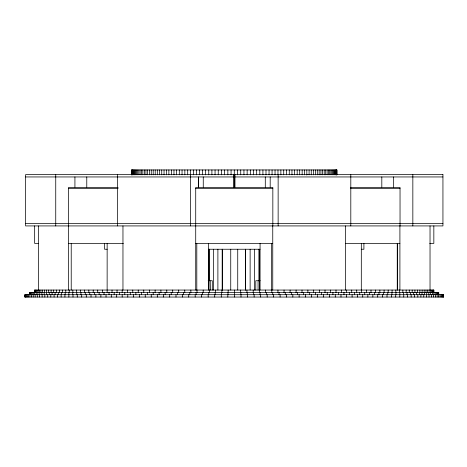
<?xml version="1.0" encoding="UTF-8"?>
<svg xmlns="http://www.w3.org/2000/svg" width="467" height="467" viewBox="0 0 467 467"><rect width="100%" height="100%" fill="white"/><g stroke="black" fill="none" stroke-linecap="round" stroke-linejoin="round"><path stroke-width="0.7" d="M25.615 176.952L442.938 176.952M118.151 187.442L68.521 187.442L68.526 225.923M350.402 187.442L400.038 187.442L400.038 225.923M68.521 188.61L118.151 188.61M195.72 188.61L272.839 188.61M350.402 188.61L400.038 188.61M25.615 223.588L442.938 223.588M38.58 243.412L34.663 243.412L34.663 225.923M68.585 243.412L123.376 243.412M195.72 243.412L272.757 243.412M345.428 243.412L399.91 243.412M429.728 243.412L433.837 243.412L433.837 225.923M107.165 249.244L104.579 249.244L104.579 243.412M208.399 249.244L260.072 249.244M361.306 249.244L363.91 249.244L363.91 243.412M208.165 280.725L212.298 280.725L212.298 290.048M260.131 280.725L255.788 280.725L255.788 290.048M210.214 280.906L210.407 290.048M443.551 294.712L443.539 297.047M443.247 294.712L443.247 297.047M442.739 294.712L442.739 297.047M442.021 294.712L442.021 297.047M441.099 294.712L441.099 297.047M439.972 294.712L439.972 297.047M438.752 294.712L438.752 292.383L29.719 292.383L29.719 294.712M438.659 292.383L438.659 294.712M438.647 294.712L438.647 297.047M438.361 292.383L438.361 294.712M437.859 292.383L437.859 294.712M437.165 292.383L437.118 297.047M436.26 292.383L436.26 294.712M435.384 294.712L435.384 297.047M435.162 292.383L435.162 294.712M433.866 294.712L433.855 290.048L34.616 290.048L34.686 294.712M433.761 290.048L433.75 292.716M433.469 290.048L433.469 292.716M433.458 294.712L433.458 297.047M432.985 290.048L432.985 292.716M432.372 292.383L432.372 294.712M432.302 290.048L432.302 292.716M431.426 290.048L431.426 292.716M431.333 294.712L431.333 297.047M430.679 292.383L430.679 294.712M430.352 290.048L430.352 292.716M430.031 225.923L430.031 290.048M429.085 290.048L429.085 292.716M429.01 294.712L429.01 297.047M428.799 292.383L428.799 294.712M427.626 290.048L427.626 292.716M426.721 292.383L426.721 294.712M426.499 294.712L426.499 297.047M425.98 290.048L425.98 292.716M424.456 292.383L424.456 294.712M424.141 290.048L424.141 292.716M423.797 294.712L423.797 297.047M422.11 290.048L422.11 292.716M422.005 292.383L422.005 294.712M420.907 294.712L420.907 297.047M419.903 290.048L419.903 292.716M419.366 292.383L419.366 294.712M417.837 294.712L417.837 297.047M417.504 290.048L417.504 292.716M416.541 292.383L416.541 294.712M414.929 290.048L414.929 292.716M414.579 294.712L414.579 297.047M413.54 292.383L413.54 294.712M412.84 174.617L412.84 225.923M412.174 290.048L412.174 292.716M411.147 294.712L411.147 297.047M410.365 292.383L410.365 294.712M409.25 290.048L409.25 292.716M407.539 294.712L407.539 297.047M407.008 292.383L407.008 294.712M406.144 290.048L406.144 292.716M403.762 294.712L403.762 297.047M403.488 292.383L403.488 294.712M402.875 290.048L402.875 292.716M399.91 225.923L399.91 290.048M399.799 292.383L399.816 297.047M399.437 290.048L399.437 292.716M397.335 243.412L397.335 290.048M397.265 243.412L397.265 290.048M395.946 292.383L395.946 294.712M395.835 290.048L395.835 292.716M395.707 294.712L395.707 297.047M393.658 176.952L393.663 187.15M392.07 290.048L392.07 292.716M391.93 292.383L391.93 294.712M391.439 294.712L391.439 297.047M388.153 290.048L388.153 292.716M387.762 292.383L387.762 294.712M387.015 294.712L387.015 297.047M384.084 290.048L384.084 292.716M383.442 292.383L383.442 294.712M382.444 294.712L382.444 297.047M381.813 176.952L381.813 187.15M379.869 290.048L379.869 292.716M378.976 292.383L378.976 294.712M377.721 294.712L377.721 297.047M375.509 290.048L375.509 292.716M374.365 292.383L374.365 294.712M372.859 294.712L372.859 297.047M371.008 290.048L371.008 292.716M369.619 292.383L369.619 294.712M367.862 294.712L367.862 297.047M366.379 290.048L366.379 292.716M364.739 292.383L364.739 294.712M362.731 294.712L362.731 297.047M361.61 290.048L361.61 292.716M361.318 243.412L361.306 290.048M359.724 292.383L359.724 294.712M357.471 294.712L357.471 297.047M356.718 290.048L356.718 292.716M354.593 292.383L354.593 294.712M352.095 294.712L352.095 297.047M351.709 290.048L351.709 292.716M350.805 174.617L350.805 225.923M349.339 292.383L349.339 294.712M346.584 290.048L346.584 292.716M346.602 294.712L346.602 297.047M345.428 225.923L345.428 290.048M343.969 292.383L343.969 294.712M341.342 290.048L341.342 292.716M340.992 294.712L340.992 297.047M338.493 292.383L338.493 294.712M336.882 174.617A4.08 1.751 -18.4 0 1 336.888 174.856L336.894 169.953L131.659 169.953L131.659 174.851A4.08 1.751 18.4 0 1 131.671 174.617M336.841 169.953L336.882 174.851M336.689 169.953L336.689 174.851M336.438 169.953L336.438 174.851M336.088 169.953L336.088 174.851M336.001 290.048L336.001 292.716M335.633 169.953L335.633 174.851M335.283 294.712L335.283 297.047M335.078 169.953L335.078 174.851M334.425 169.953L334.425 174.851M333.671 169.953L333.671 174.851M332.918 292.383L332.918 294.712M332.825 169.953L332.825 174.851M331.874 169.953L331.874 174.851M330.829 169.953L330.829 174.851M330.554 290.048L330.554 292.716M329.69 169.953L329.69 174.851M329.469 294.712L329.469 297.047M328.459 169.953L328.459 174.851M327.244 292.383L327.244 294.712M327.133 169.953L327.133 174.851M325.715 169.953L325.715 174.851M325.014 290.048L325.014 292.716M324.203 169.953L324.203 174.851M323.567 294.712L323.567 297.047M322.609 169.953L322.609 174.851M321.477 292.383L321.477 294.712M320.922 169.953L320.922 174.851M319.387 290.048L319.387 292.716M319.154 169.953L319.154 174.851M317.572 294.712L317.572 297.047M317.303 169.953L317.303 174.851M315.622 292.383L315.622 294.712M315.365 169.953L315.365 174.851M313.672 290.048L313.672 292.716M313.351 169.953L313.351 174.851M311.495 294.712L311.495 297.047M311.256 169.953L311.256 174.851M309.691 292.383L309.691 294.712M309.09 169.953L309.09 174.851M307.881 290.048L307.881 292.716M306.831 169.953L306.837 174.851M305.342 294.712L305.342 297.047M304.531 169.953L304.531 174.851M303.678 292.383L303.678 294.712M302.149 169.953L302.149 174.851M302.015 290.048L302.015 292.716M299.697 169.953L299.697 174.851M299.119 294.712L299.119 297.047M297.602 292.383L297.602 294.712M297.181 169.953L297.181 174.851M296.084 290.048L296.084 292.716M294.601 169.953L294.601 174.851M292.838 294.712L292.838 297.047M291.963 169.953L291.963 174.851M291.466 292.383L291.466 294.712M290.095 290.048L290.095 292.716M289.271 169.953L289.271 174.851M286.522 169.953L286.522 174.851M286.493 294.712L286.493 297.047M285.267 292.383L285.267 294.712M284.047 290.048L284.047 292.716M283.72 169.953L283.72 174.851M280.871 169.953L280.871 174.851M280.095 294.712L280.095 297.047M279.021 292.383L279.021 294.712M278.139 174.617L278.139 225.923M277.976 169.953L277.976 174.851M277.953 290.048L277.953 292.716M275.04 169.953L275.04 174.851M273.656 294.712L273.656 297.047M272.839 225.923L272.839 187.442L195.72 187.442L195.72 290.048M272.757 225.923L272.757 290.048M272.734 292.383L272.734 294.712M272.063 169.953L272.063 174.851M271.812 290.048L271.812 292.716M271.666 243.412L271.666 290.048M270.2 176.952L270.189 187.15M269.045 169.953L269.045 174.851M267.177 294.712L267.177 297.047M266.406 292.383L266.406 294.712M265.997 169.953L265.997 174.851M265.635 290.048L265.635 292.716M265.297 176.952L265.291 187.15M262.915 169.953L262.915 174.851M260.662 294.712L260.662 297.047M260.072 243.412L260.072 290.048M260.043 292.383L260.043 294.712M259.81 169.953L259.81 174.851M259.518 249.244L259.518 290.048M259.424 290.048L259.424 292.716M258.899 249.244L258.899 280.579M258.064 290.048L258.064 282.471A1.751 0.35 -90 0 1 258.414 280.725M256.675 169.953L256.675 174.851M254.556 249.244L254.556 290.048M254.124 294.712L254.124 297.047M253.657 292.383L253.657 294.712M253.517 169.953L253.517 174.851M253.196 290.048L253.196 292.716M250.341 169.953L250.341 174.851M250.131 249.244L250.131 290.048M247.568 294.712L247.568 297.047M247.253 292.383L247.253 294.712M247.148 169.953L247.148 174.851M246.944 290.048L246.944 292.716M245.642 249.244L245.636 290.048M245.514 249.244L245.519 290.048M243.943 169.953L243.943 174.851M240.995 294.712L240.995 297.047M240.838 292.383L240.838 294.712M240.733 169.953L240.733 174.851M240.68 290.048L240.68 292.716M237.732 249.244L237.732 290.048M237.51 169.953L237.51 174.851M234.977 174.617L234.977 187.15M234.504 176.952L234.504 187.15M234.411 290.048L234.416 297.047M234.276 169.953L234.276 187.15M233.576 174.617L233.576 187.15M231.066 169.953L231.066 174.851M230.739 249.244L230.739 290.048M228.141 290.048L228.141 292.716M227.989 292.383L227.989 294.712M227.843 169.953L227.843 174.851M227.838 294.712L227.838 297.047M224.633 169.953L224.633 174.851M222.327 249.244L222.315 290.048M222.204 249.244L222.204 290.048M221.878 290.048L221.878 292.716M221.574 292.383L221.574 294.712M221.428 169.953L221.428 174.851M221.27 294.712L221.27 297.047M218.235 169.953L218.235 174.851M217.891 249.244L217.891 290.048M215.626 290.048L215.626 292.716M215.164 292.383L215.164 294.712M215.059 169.953L215.059 174.851M214.709 294.712L214.709 297.047M213.524 249.244L213.524 290.048M211.901 169.953L211.901 174.851M209.391 290.048L209.391 292.716M209.245 249.244L209.245 280.579M208.953 249.244L209.018 290.048M208.767 169.953L208.767 174.851M208.778 292.383L208.778 294.712M208.399 243.412L208.399 290.048M208.171 294.712L208.171 297.047M205.661 169.953L205.661 174.851M203.262 176.952L203.262 187.15M203.18 290.048L203.18 292.716M202.579 169.953L202.579 174.851M202.421 292.383L202.421 294.712M201.656 294.712L201.656 297.047M199.526 169.953L199.526 174.851M197.004 290.048L197.004 292.716M196.805 243.412L196.805 290.048M196.514 169.953L196.514 174.851M196.087 292.383L196.087 294.712M195.177 294.712L195.177 297.047M193.531 169.953L193.531 174.851M190.863 290.048L190.863 292.716M190.594 169.953L190.594 174.851M190.413 174.617L190.413 225.923M189.795 292.383L189.795 294.712M188.732 294.712L188.732 297.047M187.699 169.953L187.699 174.851M184.85 169.953L184.85 174.851M184.763 290.048L184.763 292.716M183.549 292.383L183.549 294.712M182.334 294.712L182.334 297.047M182.048 169.953L182.048 174.851M179.299 169.953L179.299 174.851M178.709 290.048L178.709 292.716M177.349 292.383L177.349 294.712M176.608 169.953L176.608 174.851M175.989 294.712L175.989 297.047M173.969 169.953L173.969 174.851M172.714 290.048L172.714 292.716M171.389 169.953L171.389 174.851M171.208 292.383L171.208 294.712M169.696 294.712L169.696 297.047M168.873 169.953L168.873 174.851M166.783 290.048L166.783 292.716M166.421 169.953L166.421 174.851M165.125 292.383L165.125 294.712M164.04 169.953L164.04 174.851M163.473 294.712L163.473 297.047M161.74 169.953L161.751 174.851M160.911 290.048L160.911 292.716M159.475 169.953L159.475 174.851M159.113 292.383L159.113 294.712M157.309 169.953L157.309 174.851M157.315 294.712L157.315 297.047M155.213 169.953L155.213 174.851M155.12 290.048L155.12 292.716M153.199 169.953L153.199 174.851M153.176 292.383L153.176 294.712M151.261 169.953L151.261 174.851M151.238 294.712L151.238 297.047M149.405 169.953L149.405 174.851M149.399 290.048L149.399 292.716M147.636 169.953L147.636 174.851M147.321 292.383L147.321 294.712M145.955 169.953L145.955 174.851M145.237 294.712L145.237 297.047M144.356 169.953L144.356 174.851M143.766 290.048L143.766 292.716M142.849 169.953L142.849 174.851M141.548 292.383L141.548 294.712M141.431 169.953L141.431 174.851M140.1 169.953L140.1 174.851M139.329 294.712L139.329 297.047M138.868 169.953L138.868 174.851M138.22 290.048L138.22 292.716M137.73 169.953L137.73 174.851M136.685 169.953L136.685 174.851M135.868 292.383L135.868 294.712M135.734 169.953L135.734 174.851M134.887 169.953L134.887 174.851M134.134 169.953L134.134 174.851M133.48 169.953L133.48 174.851M133.509 294.712L133.509 297.047M132.926 169.953L132.926 174.851M132.774 290.048L132.774 292.716M132.47 169.953L132.47 174.851M132.114 169.953L132.114 174.851M131.863 169.953L131.863 174.851M131.712 169.953L131.712 174.851M130.281 292.383L130.281 294.712M127.795 294.712L127.795 297.047M127.421 290.048L127.421 292.716M124.8 292.383L124.8 294.712M122.961 225.923L122.961 290.048M122.179 290.048L122.179 292.716M122.179 294.712L122.179 297.047M119.429 292.383L119.429 294.712M117.62 174.617L117.62 225.923M117.042 290.048L117.042 292.716M116.68 294.712L116.68 297.047M114.17 292.383L114.17 294.712M112.027 290.048L112.027 292.716M111.292 294.712L111.292 297.047M109.027 292.383L109.027 294.712M107.153 243.412L107.13 292.716M106.027 294.712L106.027 297.047M104.013 292.383L104.013 294.712M102.355 290.048L102.355 292.716M100.89 294.712L100.89 297.047M99.121 292.383L99.121 294.712M97.714 290.048L97.714 292.716M95.887 294.712L95.887 297.047M94.363 292.383L94.363 294.712M93.207 290.048L93.207 292.716M91.018 294.712L91.018 297.047M89.746 292.383L89.746 294.712M88.841 290.048L88.841 292.716M86.78 176.952L86.774 187.15M86.29 294.712L86.29 297.047M85.274 292.383L85.274 294.712M84.615 290.048L84.615 292.716M81.707 294.712L81.707 297.047M80.943 292.383L80.943 294.712M80.54 290.048L80.54 292.716M77.271 294.712L77.271 297.047M76.769 292.383L76.769 294.712M76.611 290.048L76.611 292.716M74.93 176.952L74.924 187.15M72.998 294.712L72.998 297.047M72.846 290.048L72.846 292.716M72.747 292.383L72.747 294.712M71.223 243.412L71.223 290.048M69.233 290.048L69.233 292.716M68.882 292.383L68.877 297.047M68.585 225.923L68.585 290.048M65.789 290.048L65.789 292.716M65.187 292.383L65.187 294.712M64.925 294.712L64.925 297.047M62.502 290.048L62.502 292.716M61.656 292.383L61.656 294.712M61.136 294.712L61.136 297.047M59.391 290.048L59.391 292.716M58.293 292.383L58.293 294.712M57.523 294.712L57.523 297.047M56.454 290.048L56.454 292.716M55.742 174.617L55.742 225.923M55.106 292.383L55.106 294.712M54.079 294.712L54.079 297.047M53.687 290.048L53.687 292.716M52.094 292.383L52.094 294.712M51.107 290.048L51.107 292.716M50.815 294.712L50.815 297.047M49.263 292.383L49.263 294.712M48.702 290.048L48.702 292.716M47.733 294.712L47.733 297.047M46.612 292.383L46.612 294.712M46.478 290.048L46.478 292.716M44.832 294.712L44.832 297.047M44.441 290.048L44.441 292.716M44.149 292.383L44.149 294.712M42.59 290.048L42.59 292.716M42.118 294.712L42.118 297.047M41.872 292.383L41.872 294.712M40.933 290.048L40.933 292.716M39.788 292.383L39.788 294.712M39.596 294.712L39.596 297.047M39.461 290.048L39.461 292.716M38.463 225.923L38.463 290.048M38.189 290.048L38.189 292.716M37.891 292.383L37.891 294.712M37.267 294.712L37.267 297.047M37.103 290.048L37.103 292.716M36.216 290.048L36.193 294.712M35.521 290.048L35.521 292.716M35.13 294.712L35.13 297.047M35.025 290.048L35.025 292.716M34.71 290.048L34.721 292.716M33.379 292.383L33.379 294.712M33.192 294.712L33.192 297.047M32.27 292.383L32.27 294.712M31.447 294.712L31.447 297.047M31.359 292.383L31.359 294.712M30.647 292.383L30.647 294.712M29.906 294.712L29.906 297.047M29.83 292.383L29.818 294.712M28.569 294.712L28.569 297.047M27.43 294.712L27.43 297.047M26.496 294.712L26.496 297.047M25.773 294.712L25.773 297.047M25.247 294.712L25.247 297.047M24.92 294.712L24.932 297.047M259.535 280.854A1.751 0.35 -90 0 1 259.67 280.725M306.498 174.856A4.08 0.414 -30.5 0 0 306.831 174.617A4.641 2.814 18.4 0 1 307.012 174.804M234.755 174.856A4.08 1.167 26.6 0 0 234.276 174.617A4.08 1.167 -26.6 0 0 233.798 174.856M442.938 174.617L25.615 174.617L25.615 225.923L442.938 225.923L442.938 174.617M443.65 294.712L24.821 294.712L24.821 297.047L443.65 297.047L443.65 294.712M198.358 187.15L198.358 176.952L198.335 187.15M30.133 294.712L30.133 292.383L30.116 294.712"/></g></svg>
